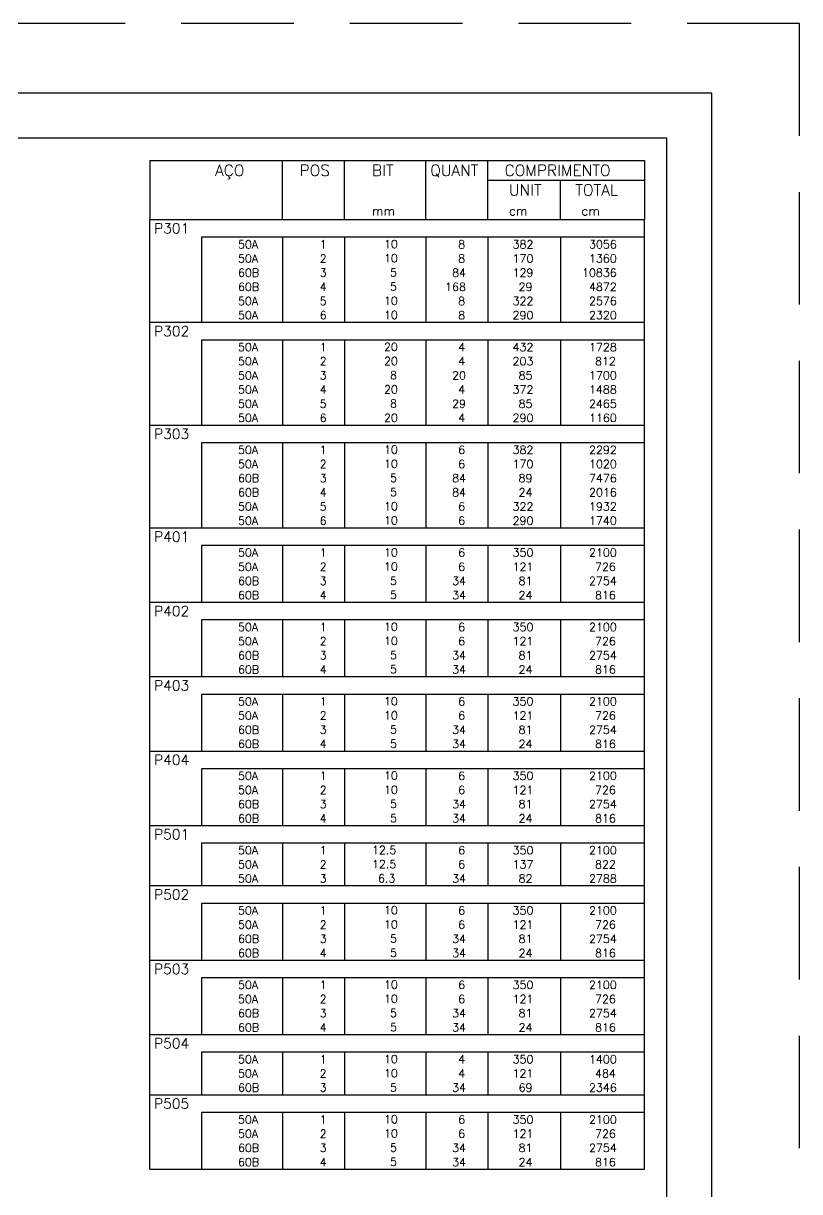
# Model space of a CAD drawing. Extents: x -1.9 to 86, y -1.2 to 61.3.
# Drawn here: x 68.79 to 86.05, y 35.34 to 61.31 of the extents above; entities that cross this region are included whole.
import ezdxf

# ---------------------------------------------------------------- set-up
doc = ezdxf.new("R2010")
doc.units = 0
doc.header["$MEASUREMENT"] = 0
doc.linetypes.add('HIDDEN', pattern=[0.375, 0.25, -0.125])
doc.layers.get('0').update_dxf_attribs({"linetype": 'CONTINUOUS'})
doc.layers.get('Defpoints').update_dxf_attribs({"linetype": 'CONTINUOUS'})
doc.layers.add('ARQ_FOLHA', color=7, linetype='CONTINUOUS')
doc.layers.add('PENA_02', color=2, linetype='CONTINUOUS')
doc.styles.get("Standard").update_dxf_attribs({"font": 'ROMANS.SHX'})

# ---------------------------------------------------------------- blocks, each defined once
blk = doc.blocks.new('FOLHA A1 - 841 X 594')
at = {"layer": 'ARQ_FOLHA', "color": 1}
for points in [[(-841, 0), (0, 0), (0, 594), (-841, 594)], [(-816, 10), (-10, 10), (-10, 584), (-816, 584)]]:
    blk.add_lwpolyline(points, close=True, dxfattribs=at)
at = {"layer": 'Defpoints', "color": 8, "linetype": 'HIDDEN', "ltscale": 100}
blk.add_lwpolyline([(-860.5, 609.5), (-860.5, -15.5), (19.5, -15.5), (19.5, 609.5)], close=True, dxfattribs=at)
blk = doc.blocks.new('*U23')
blk.add_blockref('FOLHA A1 - 841 X 594', (0, 0))

msp = doc.modelspace()

# ---------------------------------------------------------------- linework, layer by layer
at = {"layer": 'PENA_02', "linetype": 'Continuous'}
for p, q in [((71.6, 58.258), (71.6, 56.946)), ((71.6, 58.258), (82.6, 58.258)), ((74.55, 56.946), (74.55, 58.258)), ((75.93, 56.946), (75.93, 58.258)), ((77.74, 56.946), (77.74, 58.258)), ((79.12, 56.946), (79.12, 58.258)), ((82.6, 58.258), (82.6, 56.946)), ((79.12, 57.821), (82.6, 57.821)), ((80.73, 56.946), (80.73, 57.821)), ((71.6, 56.946), (82.6, 56.946)), ((71.6, 56.552), (71.6, 56.946)), ((71.6, 56.946), (82.6, 56.946)), ((82.6, 56.552), (82.6, 56.946)), ((71.6, 56.237), (71.6, 56.552)), ((82.6, 56.552), (72.75, 56.552)), ((72.75, 56.552), (72.75, 56.237)), ((74.55, 56.552), (74.55, 56.237)), ((75.93, 56.552), (75.93, 56.237)), ((77.74, 56.552), (77.74, 56.237)), ((79.12, 56.552), (79.12, 56.237)), ((80.73, 56.552), (80.73, 56.237)), ((82.6, 56.237), (82.6, 56.552)), ((71.6, 55.922), (71.6, 56.237)), ((72.75, 56.237), (72.75, 55.922)), ((74.55, 56.237), (74.55, 55.922)), ((75.93, 56.237), (75.93, 55.922)), ((77.74, 56.237), (77.74, 55.922)), ((79.12, 56.237), (79.12, 55.922)), ((80.73, 56.237), (80.73, 55.922)), ((82.6, 55.922), (82.6, 56.237)), ((71.6, 55.607), (71.6, 55.922)), ((72.75, 55.922), (72.75, 55.607)), ((74.55, 55.922), (74.55, 55.607)), ((75.93, 55.922), (75.93, 55.607)), ((77.74, 55.922), (77.74, 55.607)), ((79.12, 55.922), (79.12, 55.607)), ((80.73, 55.922), (80.73, 55.607)), ((82.6, 55.607), (82.6, 55.922)), ((71.6, 55.292), (71.6, 55.607)), ((72.75, 55.607), (72.75, 55.292)), ((74.55, 55.607), (74.55, 55.292)), ((75.93, 55.607), (75.93, 55.292)), ((77.74, 55.607), (77.74, 55.292)), ((79.12, 55.607), (79.12, 55.292)), ((80.73, 55.607), (80.73, 55.292)), ((82.6, 55.292), (82.6, 55.607)), ((71.6, 54.977), (71.6, 55.292)), ((72.75, 55.292), (72.75, 54.977)), ((74.55, 55.292), (74.55, 54.977)), ((75.93, 55.292), (75.93, 54.977)), ((77.74, 55.292), (77.74, 54.977)), ((79.12, 55.292), (79.12, 54.977)), ((80.73, 55.292), (80.73, 54.977)), ((82.6, 54.977), (82.6, 55.292)), ((71.6, 54.662), (71.6, 54.977)), ((72.75, 54.977), (72.75, 54.662)), ((74.55, 54.977), (74.55, 54.662)), ((75.93, 54.977), (75.93, 54.662)), ((77.74, 54.977), (77.74, 54.662)), ((79.12, 54.977), (79.12, 54.662)), ((80.73, 54.977), (80.73, 54.662)), ((82.6, 54.662), (82.6, 54.977)), ((71.6, 54.268), (71.6, 54.662)), ((71.6, 54.662), (82.6, 54.662)), ((82.6, 54.268), (82.6, 54.662)), ((71.6, 53.953), (71.6, 54.268)), ((82.6, 54.268), (72.75, 54.268)), ((72.75, 54.268), (72.75, 53.953)), ((74.55, 54.268), (74.55, 53.953)), ((75.93, 54.268), (75.93, 53.953)), ((77.74, 54.268), (77.74, 53.953)), ((79.12, 54.268), (79.12, 53.953)), ((80.73, 54.268), (80.73, 53.953)), ((82.6, 53.953), (82.6, 54.268)), ((71.6, 53.638), (71.6, 53.953)), ((72.75, 53.953), (72.75, 53.638)), ((74.55, 53.953), (74.55, 53.638)), ((75.93, 53.953), (75.93, 53.638)), ((77.74, 53.953), (77.74, 53.638)), ((79.12, 53.953), (79.12, 53.638)), ((80.73, 53.953), (80.73, 53.638)), ((82.6, 53.638), (82.6, 53.953)), ((71.6, 53.323), (71.6, 53.638)), ((72.75, 53.638), (72.75, 53.323)), ((74.55, 53.638), (74.55, 53.323)), ((75.93, 53.638), (75.93, 53.323)), ((77.74, 53.638), (77.74, 53.323)), ((79.12, 53.638), (79.12, 53.323)), ((80.73, 53.638), (80.73, 53.323)), ((82.6, 53.323), (82.6, 53.638)), ((71.6, 53.008), (71.6, 53.323)), ((72.75, 53.323), (72.75, 53.008)), ((74.55, 53.323), (74.55, 53.008)), ((75.93, 53.323), (75.93, 53.008)), ((77.74, 53.323), (77.74, 53.008)), ((79.12, 53.323), (79.12, 53.008)), ((80.73, 53.323), (80.73, 53.008)), ((82.6, 53.008), (82.6, 53.323)), ((71.6, 52.693), (71.6, 53.008)), ((72.75, 53.008), (72.75, 52.693)), ((74.55, 53.008), (74.55, 52.693)), ((75.93, 53.008), (75.93, 52.693)), ((77.74, 53.008), (77.74, 52.693)), ((79.12, 53.008), (79.12, 52.693)), ((80.73, 53.008), (80.73, 52.693)), ((82.6, 52.693), (82.6, 53.008)), ((71.6, 52.378), (71.6, 52.693)), ((72.75, 52.693), (72.75, 52.378)), ((74.55, 52.693), (74.55, 52.378)), ((75.93, 52.693), (75.93, 52.378)), ((77.74, 52.693), (77.74, 52.378)), ((79.12, 52.693), (79.12, 52.378)), ((80.73, 52.693), (80.73, 52.378)), ((82.6, 52.378), (82.6, 52.693)), ((71.6, 51.984), (71.6, 52.378)), ((71.6, 52.378), (82.6, 52.378)), ((82.6, 51.984), (82.6, 52.378)), ((71.6, 51.669), (71.6, 51.984)), ((82.6, 51.984), (72.75, 51.984)), ((72.75, 51.984), (72.75, 51.669)), ((74.55, 51.984), (74.55, 51.669)), ((75.93, 51.984), (75.93, 51.669)), ((77.74, 51.984), (77.74, 51.669)), ((79.12, 51.984), (79.12, 51.669)), ((80.73, 51.984), (80.73, 51.669)), ((82.6, 51.669), (82.6, 51.984)), ((71.6, 51.354), (71.6, 51.669)), ((72.75, 51.669), (72.75, 51.354)), ((74.55, 51.669), (74.55, 51.354)), ((75.93, 51.669), (75.93, 51.354)), ((77.74, 51.669), (77.74, 51.354)), ((79.12, 51.669), (79.12, 51.354)), ((80.73, 51.669), (80.73, 51.354)), ((82.6, 51.354), (82.6, 51.669)), ((71.6, 51.039), (71.6, 51.354)), ((72.75, 51.354), (72.75, 51.039)), ((74.55, 51.354), (74.55, 51.039)), ((75.93, 51.354), (75.93, 51.039)), ((77.74, 51.354), (77.74, 51.039)), ((79.12, 51.354), (79.12, 51.039)), ((80.73, 51.354), (80.73, 51.039)), ((82.6, 51.039), (82.6, 51.354)), ((71.6, 50.724), (71.6, 51.039)), ((72.75, 51.039), (72.75, 50.724)), ((74.55, 51.039), (74.55, 50.724)), ((75.93, 51.039), (75.93, 50.724)), ((77.74, 51.039), (77.74, 50.724)), ((79.12, 51.039), (79.12, 50.724)), ((80.73, 51.039), (80.73, 50.724)), ((82.6, 50.724), (82.6, 51.039)), ((71.6, 50.409), (71.6, 50.724)), ((72.75, 50.724), (72.75, 50.409)), ((74.55, 50.724), (74.55, 50.409)), ((75.93, 50.724), (75.93, 50.409)), ((77.74, 50.724), (77.74, 50.409)), ((79.12, 50.724), (79.12, 50.409)), ((80.73, 50.724), (80.73, 50.409)), ((82.6, 50.409), (82.6, 50.724)), ((71.6, 50.094), (71.6, 50.409)), ((72.75, 50.409), (72.75, 50.094)), ((74.55, 50.409), (74.55, 50.094)), ((75.93, 50.409), (75.93, 50.094)), ((77.74, 50.409), (77.74, 50.094)), ((79.12, 50.409), (79.12, 50.094)), ((80.73, 50.409), (80.73, 50.094)), ((82.6, 50.094), (82.6, 50.409)), ((71.6, 49.701), (71.6, 50.094)), ((71.6, 50.094), (82.6, 50.094)), ((82.6, 49.701), (82.6, 50.094)), ((71.6, 49.386), (71.6, 49.701)), ((82.6, 49.701), (72.75, 49.701)), ((72.75, 49.701), (72.75, 49.386)), ((74.55, 49.701), (74.55, 49.386)), ((75.93, 49.701), (75.93, 49.386)), ((77.74, 49.701), (77.74, 49.386)), ((79.12, 49.701), (79.12, 49.386)), ((80.73, 49.701), (80.73, 49.386)), ((82.6, 49.386), (82.6, 49.701)), ((71.6, 49.071), (71.6, 49.386)), ((72.75, 49.386), (72.75, 49.071)), ((74.55, 49.386), (74.55, 49.071)), ((75.93, 49.386), (75.93, 49.071)), ((77.74, 49.386), (77.74, 49.071)), ((79.12, 49.386), (79.12, 49.071)), ((80.73, 49.386), (80.73, 49.071)), ((82.6, 49.071), (82.6, 49.386)), ((71.6, 48.756), (71.6, 49.071)), ((72.75, 49.071), (72.75, 48.756)), ((74.55, 49.071), (74.55, 48.756)), ((75.93, 49.071), (75.93, 48.756)), ((77.74, 49.071), (77.74, 48.756)), ((79.12, 49.071), (79.12, 48.756)), ((80.73, 49.071), (80.73, 48.756)), ((82.6, 48.756), (82.6, 49.071)), ((71.6, 48.441), (71.6, 48.756)), ((72.75, 48.756), (72.75, 48.441)), ((74.55, 48.756), (74.55, 48.441)), ((75.93, 48.756), (75.93, 48.441)), ((77.74, 48.756), (77.74, 48.441)), ((79.12, 48.756), (79.12, 48.441)), ((80.73, 48.756), (80.73, 48.441)), ((82.6, 48.441), (82.6, 48.756)), ((71.6, 48.047), (71.6, 48.441)), ((71.6, 48.441), (82.6, 48.441)), ((82.6, 48.047), (82.6, 48.441)), ((71.6, 47.732), (71.6, 48.047)), ((82.6, 48.047), (72.75, 48.047)), ((72.75, 48.047), (72.75, 47.732)), ((74.55, 48.047), (74.55, 47.732)), ((75.93, 48.047), (75.93, 47.732)), ((77.74, 48.047), (77.74, 47.732)), ((79.12, 48.047), (79.12, 47.732)), ((80.73, 48.047), (80.73, 47.732)), ((82.6, 47.732), (82.6, 48.047)), ((71.6, 47.417), (71.6, 47.732)), ((72.75, 47.732), (72.75, 47.417)), ((74.55, 47.732), (74.55, 47.417)), ((75.93, 47.732), (75.93, 47.417)), ((77.74, 47.732), (77.74, 47.417)), ((79.12, 47.732), (79.12, 47.417)), ((80.73, 47.732), (80.73, 47.417)), ((82.6, 47.417), (82.6, 47.732)), ((71.6, 47.102), (71.6, 47.417)), ((72.75, 47.417), (72.75, 47.102)), ((74.55, 47.417), (74.55, 47.102)), ((75.93, 47.417), (75.93, 47.102)), ((77.74, 47.417), (77.74, 47.102)), ((79.12, 47.417), (79.12, 47.102)), ((80.73, 47.417), (80.73, 47.102)), ((82.6, 47.102), (82.6, 47.417)), ((71.6, 46.787), (71.6, 47.102)), ((72.75, 47.102), (72.75, 46.787)), ((74.55, 47.102), (74.55, 46.787)), ((75.93, 47.102), (75.93, 46.787)), ((77.74, 47.102), (77.74, 46.787)), ((79.12, 47.102), (79.12, 46.787)), ((80.73, 47.102), (80.73, 46.787)), ((82.6, 46.787), (82.6, 47.102)), ((71.6, 46.393), (71.6, 46.787)), ((71.6, 46.787), (82.6, 46.787)), ((82.6, 46.393), (82.6, 46.787)), ((71.6, 46.078), (71.6, 46.393)), ((82.6, 46.393), (72.75, 46.393)), ((72.75, 46.393), (72.75, 46.078)), ((74.55, 46.393), (74.55, 46.078)), ((75.93, 46.393), (75.93, 46.078)), ((77.74, 46.393), (77.74, 46.078)), ((79.12, 46.393), (79.12, 46.078)), ((80.73, 46.393), (80.73, 46.078)), ((82.6, 46.078), (82.6, 46.393)), ((71.6, 45.763), (71.6, 46.078)), ((72.75, 46.078), (72.75, 45.763)), ((74.55, 46.078), (74.55, 45.763)), ((75.93, 46.078), (75.93, 45.763)), ((77.74, 46.078), (77.74, 45.763)), ((79.12, 46.078), (79.12, 45.763)), ((80.73, 46.078), (80.73, 45.763)), ((82.6, 45.763), (82.6, 46.078)), ((71.6, 45.448), (71.6, 45.763)), ((72.75, 45.763), (72.75, 45.448)), ((74.55, 45.763), (74.55, 45.448)), ((75.93, 45.763), (75.93, 45.448)), ((77.74, 45.763), (77.74, 45.448)), ((79.12, 45.763), (79.12, 45.448)), ((80.73, 45.763), (80.73, 45.448)), ((82.6, 45.448), (82.6, 45.763)), ((71.6, 45.133), (71.6, 45.448)), ((72.75, 45.448), (72.75, 45.133)), ((74.55, 45.448), (74.55, 45.133)), ((75.93, 45.448), (75.93, 45.133)), ((77.74, 45.448), (77.74, 45.133)), ((79.12, 45.448), (79.12, 45.133)), ((80.73, 45.448), (80.73, 45.133)), ((82.6, 45.133), (82.6, 45.448)), ((71.6, 44.739), (71.6, 45.133)), ((71.6, 45.133), (82.6, 45.133)), ((82.6, 44.739), (82.6, 45.133)), ((71.6, 44.424), (71.6, 44.739)), ((82.6, 44.739), (72.75, 44.739)), ((72.75, 44.739), (72.75, 44.424)), ((74.55, 44.739), (74.55, 44.424)), ((75.93, 44.739), (75.93, 44.424)), ((77.74, 44.739), (77.74, 44.424)), ((79.12, 44.739), (79.12, 44.424)), ((80.73, 44.739), (80.73, 44.424)), ((82.6, 44.424), (82.6, 44.739)), ((71.6, 44.109), (71.6, 44.424)), ((72.75, 44.424), (72.75, 44.109)), ((74.55, 44.424), (74.55, 44.109)), ((75.93, 44.424), (75.93, 44.109)), ((77.74, 44.424), (77.74, 44.109)), ((79.12, 44.424), (79.12, 44.109)), ((80.73, 44.424), (80.73, 44.109)), ((82.6, 44.109), (82.6, 44.424)), ((71.6, 43.794), (71.6, 44.109)), ((72.75, 44.109), (72.75, 43.794)), ((74.55, 44.109), (74.55, 43.794)), ((75.93, 44.109), (75.93, 43.794)), ((77.74, 44.109), (77.74, 43.794)), ((79.12, 44.109), (79.12, 43.794)), ((80.73, 44.109), (80.73, 43.794)), ((82.6, 43.794), (82.6, 44.109)), ((71.6, 43.479), (71.6, 43.794)), ((72.75, 43.794), (72.75, 43.479)), ((74.55, 43.794), (74.55, 43.479)), ((75.93, 43.794), (75.93, 43.479)), ((77.74, 43.794), (77.74, 43.479)), ((79.12, 43.794), (79.12, 43.479)), ((80.73, 43.794), (80.73, 43.479)), ((82.6, 43.479), (82.6, 43.794)), ((71.6, 43.086), (71.6, 43.479)), ((71.6, 43.479), (82.6, 43.479)), ((82.6, 43.086), (82.6, 43.479)), ((71.6, 42.771), (71.6, 43.086)), ((82.6, 43.086), (72.75, 43.086)), ((72.75, 43.086), (72.75, 42.771)), ((74.55, 43.086), (74.55, 42.771)), ((75.93, 43.086), (75.93, 42.771)), ((77.74, 43.086), (77.74, 42.771)), ((79.12, 43.086), (79.12, 42.771)), ((80.73, 43.086), (80.73, 42.771)), ((82.6, 42.771), (82.6, 43.086)), ((71.6, 42.456), (71.6, 42.771)), ((72.75, 42.771), (72.75, 42.456)), ((74.55, 42.771), (74.55, 42.456)), ((75.93, 42.771), (75.93, 42.456)), ((77.74, 42.771), (77.74, 42.456)), ((79.12, 42.771), (79.12, 42.456)), ((80.73, 42.771), (80.73, 42.456)), ((82.6, 42.456), (82.6, 42.771)), ((71.6, 42.141), (71.6, 42.456)), ((72.75, 42.456), (72.75, 42.141)), ((74.55, 42.456), (74.55, 42.141)), ((75.93, 42.456), (75.93, 42.141)), ((77.74, 42.456), (77.74, 42.141)), ((79.12, 42.456), (79.12, 42.141)), ((80.73, 42.456), (80.73, 42.141)), ((82.6, 42.141), (82.6, 42.456)), ((71.6, 41.747), (71.6, 42.141)), ((71.6, 42.141), (82.6, 42.141)), ((82.6, 41.747), (82.6, 42.141)), ((71.6, 41.432), (71.6, 41.747)), ((82.6, 41.747), (72.75, 41.747)), ((72.75, 41.747), (72.75, 41.432)), ((74.55, 41.747), (74.55, 41.432)), ((75.93, 41.747), (75.93, 41.432)), ((77.74, 41.747), (77.74, 41.432)), ((79.12, 41.747), (79.12, 41.432)), ((80.73, 41.747), (80.73, 41.432)), ((82.6, 41.432), (82.6, 41.747)), ((71.6, 41.117), (71.6, 41.432)), ((72.75, 41.432), (72.75, 41.117)), ((74.55, 41.432), (74.55, 41.117)), ((75.93, 41.432), (75.93, 41.117)), ((77.74, 41.432), (77.74, 41.117)), ((79.12, 41.432), (79.12, 41.117)), ((80.73, 41.432), (80.73, 41.117)), ((82.6, 41.117), (82.6, 41.432)), ((71.6, 40.802), (71.6, 41.117)), ((72.75, 41.117), (72.75, 40.802)), ((74.55, 41.117), (74.55, 40.802)), ((75.93, 41.117), (75.93, 40.802)), ((77.74, 41.117), (77.74, 40.802)), ((79.12, 41.117), (79.12, 40.802)), ((80.73, 41.117), (80.73, 40.802)), ((82.6, 40.802), (82.6, 41.117)), ((71.6, 40.487), (71.6, 40.802)), ((72.75, 40.802), (72.75, 40.487)), ((74.55, 40.802), (74.55, 40.487)), ((75.93, 40.802), (75.93, 40.487)), ((77.74, 40.802), (77.74, 40.487)), ((79.12, 40.802), (79.12, 40.487)), ((80.73, 40.802), (80.73, 40.487)), ((82.6, 40.487), (82.6, 40.802)), ((71.6, 40.093), (71.6, 40.487)), ((71.6, 40.487), (82.6, 40.487)), ((82.6, 40.093), (82.6, 40.487)), ((71.6, 39.778), (71.6, 40.093)), ((82.6, 40.093), (72.75, 40.093)), ((72.75, 40.093), (72.75, 39.778)), ((74.55, 40.093), (74.55, 39.778)), ((75.93, 40.093), (75.93, 39.778)), ((77.74, 40.093), (77.74, 39.778)), ((79.12, 40.093), (79.12, 39.778)), ((80.73, 40.093), (80.73, 39.778)), ((82.6, 39.778), (82.6, 40.093)), ((71.6, 39.463), (71.6, 39.778)), ((72.75, 39.778), (72.75, 39.463)), ((74.55, 39.778), (74.55, 39.463)), ((75.93, 39.778), (75.93, 39.463)), ((77.74, 39.778), (77.74, 39.463)), ((79.12, 39.778), (79.12, 39.463)), ((80.73, 39.778), (80.73, 39.463)), ((82.6, 39.463), (82.6, 39.778)), ((71.6, 39.148), (71.6, 39.463)), ((72.75, 39.463), (72.75, 39.148)), ((74.55, 39.463), (74.55, 39.148)), ((75.93, 39.463), (75.93, 39.148)), ((77.74, 39.463), (77.74, 39.148)), ((79.12, 39.463), (79.12, 39.148)), ((80.73, 39.463), (80.73, 39.148)), ((82.6, 39.148), (82.6, 39.463)), ((71.6, 38.833), (71.6, 39.148)), ((72.75, 39.148), (72.75, 38.833)), ((74.55, 39.148), (74.55, 38.833)), ((75.93, 39.148), (75.93, 38.833)), ((77.74, 39.148), (77.74, 38.833)), ((79.12, 39.148), (79.12, 38.833)), ((80.73, 39.148), (80.73, 38.833)), ((82.6, 38.833), (82.6, 39.148)), ((71.6, 38.439), (71.6, 38.833)), ((71.6, 38.833), (82.6, 38.833)), ((82.6, 38.439), (82.6, 38.833)), ((71.6, 38.124), (71.6, 38.439)), ((82.6, 38.439), (72.75, 38.439)), ((72.75, 38.439), (72.75, 38.124)), ((74.55, 38.439), (74.55, 38.124)), ((75.93, 38.439), (75.93, 38.124)), ((77.74, 38.439), (77.74, 38.124)), ((79.12, 38.439), (79.12, 38.124)), ((80.73, 38.439), (80.73, 38.124)), ((82.6, 38.124), (82.6, 38.439)), ((71.6, 37.809), (71.6, 38.124)), ((72.75, 38.124), (72.75, 37.809)), ((74.55, 38.124), (74.55, 37.809)), ((75.93, 38.124), (75.93, 37.809)), ((77.74, 38.124), (77.74, 37.809)), ((79.12, 38.124), (79.12, 37.809)), ((80.73, 38.124), (80.73, 37.809)), ((82.6, 37.809), (82.6, 38.124)), ((71.6, 37.494), (71.6, 37.809)), ((72.75, 37.809), (72.75, 37.494)), ((74.55, 37.809), (74.55, 37.494)), ((75.93, 37.809), (75.93, 37.494)), ((77.74, 37.809), (77.74, 37.494)), ((79.12, 37.809), (79.12, 37.494)), ((80.73, 37.809), (80.73, 37.494)), ((82.6, 37.494), (82.6, 37.809)), ((71.6, 37.101), (71.6, 37.494)), ((71.6, 37.494), (82.6, 37.494)), ((82.6, 37.101), (82.6, 37.494)), ((71.6, 36.786), (71.6, 37.101)), ((82.6, 37.101), (72.75, 37.101)), ((72.75, 37.101), (72.75, 36.786)), ((74.55, 37.101), (74.55, 36.786)), ((75.93, 37.101), (75.93, 36.786)), ((77.74, 37.101), (77.74, 36.786)), ((79.12, 37.101), (79.12, 36.786)), ((80.73, 37.101), (80.73, 36.786)), ((82.6, 36.786), (82.6, 37.101)), ((71.6, 36.471), (71.6, 36.786)), ((72.75, 36.786), (72.75, 36.471)), ((74.55, 36.786), (74.55, 36.471)), ((75.93, 36.786), (75.93, 36.471)), ((77.74, 36.786), (77.74, 36.471)), ((79.12, 36.786), (79.12, 36.471)), ((80.73, 36.786), (80.73, 36.471)), ((82.6, 36.471), (82.6, 36.786)), ((71.6, 36.156), (71.6, 36.471)), ((72.75, 36.471), (72.75, 36.156)), ((74.55, 36.471), (74.55, 36.156)), ((75.93, 36.471), (75.93, 36.156)), ((77.74, 36.471), (77.74, 36.156)), ((79.12, 36.471), (79.12, 36.156)), ((80.73, 36.471), (80.73, 36.156)), ((82.6, 36.156), (82.6, 36.471)), ((71.6, 35.841), (71.6, 36.156)), ((72.75, 36.156), (72.75, 35.841)), ((74.55, 36.156), (74.55, 35.841)), ((75.93, 36.156), (75.93, 35.841)), ((77.74, 36.156), (77.74, 35.841)), ((79.12, 36.156), (79.12, 35.841)), ((80.73, 36.156), (80.73, 35.841)), ((82.6, 35.841), (82.6, 36.156)), ((71.6, 35.841), (82.6, 35.841))]:
    msp.add_line(p, q, dxfattribs=at)

# ---------------------------------------------------------------- block references
at = {"xscale": 0.09999999999999938, "yscale": 0.09999999999999938, "zscale": 0.09999999999999938}
msp.add_blockref('*U23', (84.1, 0.356), dxfattribs=at)

# ---------------------------------------------------------------- texts
at = {"layer": 'PENA_02', "linetype": 'Continuous'}
for s, height, p in [('AÇO', 0.25, (73.05, 57.914)), ('POS', 0.25, (74.93, 57.914)), ('BIT', 0.25, (76.54, 57.914)), ('QUANT', 0.25, (77.836, 57.914)), ('COMPRIMENTO', 0.25, (79.489, 57.914)), ('UNIT', 0.25, (79.587, 57.477)), ('TOTAL', 0.25, (81.059, 57.477)), ('mm', 0.2, (76.54, 57.039)), ('cm', 0.2, (79.587, 57.039)), ('cm', 0.2, (81.197, 57.039)), ('P301', 0.225, (71.696, 56.636)), ('     50A', 0.18, (72.89, 56.304)), ('  1', 0.18, (75.13, 56.304)), ('     10', 0.18, (76.137, 56.31)), ('    8', 0.18, (77.92, 56.304)), ('    382', 0.18, (79.13, 56.304)), ('   3056', 0.18, (80.964, 56.304)), ('     50A', 0.18, (72.89, 55.989)), ('  2', 0.18, (75.13, 55.989)), ('     10', 0.18, (76.137, 55.995)), ('    8', 0.18, (77.92, 55.989)), ('    170', 0.18, (79.13, 55.989)), ('   1360', 0.18, (80.964, 55.989)), ('     60B', 0.18, (72.89, 55.674)), ('  3', 0.18, (75.13, 55.674)), ('      5', 0.18, (76.137, 55.68)), ('   84', 0.18, (77.92, 55.674)), ('    129', 0.18, (79.13, 55.674)), ('  10836', 0.18, (80.964, 55.674)), ('     60B', 0.18, (72.89, 55.359)), ('  4', 0.18, (75.13, 55.359)), ('      5', 0.18, (76.137, 55.365)), ('  168', 0.18, (77.92, 55.359)), ('     29', 0.18, (79.13, 55.359)), ('   4872', 0.18, (80.964, 55.359)), ('     50A', 0.18, (72.89, 55.044)), ('  5', 0.18, (75.13, 55.044)), ('     10', 0.18, (76.137, 55.05)), ('    8', 0.18, (77.92, 55.044)), ('    322', 0.18, (79.13, 55.044)), ('   2576', 0.18, (80.964, 55.044)), ('     50A', 0.18, (72.89, 54.729)), ('  6', 0.18, (75.13, 54.729)), ('     10', 0.18, (76.137, 54.735)), ('    8', 0.18, (77.92, 54.729)), ('    290', 0.18, (79.13, 54.729)), ('   2320', 0.18, (80.964, 54.729)), ('P302', 0.225, (71.696, 54.352)), ('     50A', 0.18, (72.89, 54.021)), ('  1', 0.18, (75.13, 54.021)), ('     20', 0.18, (76.137, 54.026)), ('    4', 0.18, (77.92, 54.021)), ('    432', 0.18, (79.13, 54.021)), ('   1728', 0.18, (80.964, 54.021)), ('     50A', 0.18, (72.89, 53.706)), ('  2', 0.18, (75.13, 53.706)), ('     20', 0.18, (76.137, 53.711)), ('    4', 0.18, (77.92, 53.706)), ('    203', 0.18, (79.13, 53.706)), ('    812', 0.18, (80.964, 53.706)), ('     50A', 0.18, (72.89, 53.391)), ('  3', 0.18, (75.13, 53.391)), ('      8', 0.18, (76.137, 53.396)), ('   20', 0.18, (77.92, 53.391)), ('     85', 0.18, (79.13, 53.391)), ('   1700', 0.18, (80.964, 53.391)), ('     50A', 0.18, (72.89, 53.076)), ('  4', 0.18, (75.13, 53.076)), ('     20', 0.18, (76.137, 53.081)), ('    4', 0.18, (77.92, 53.076)), ('    372', 0.18, (79.13, 53.076)), ('   1488', 0.18, (80.964, 53.076)), ('     50A', 0.18, (72.89, 52.761)), ('  5', 0.18, (75.13, 52.761)), ('      8', 0.18, (76.137, 52.766)), ('   29', 0.18, (77.92, 52.761)), ('     85', 0.18, (79.13, 52.761)), ('   2465', 0.18, (80.964, 52.761)), ('     50A', 0.18, (72.89, 52.446)), ('  6', 0.18, (75.13, 52.446)), ('     20', 0.18, (76.137, 52.451)), ('    4', 0.18, (77.92, 52.446)), ('    290', 0.18, (79.13, 52.446)), ('   1160', 0.18, (80.964, 52.446)), ('P303', 0.225, (71.696, 52.069)), ('     50A', 0.18, (72.89, 51.737)), ('  1', 0.18, (75.13, 51.737)), ('     10', 0.18, (76.137, 51.742)), ('    6', 0.18, (77.92, 51.737)), ('    382', 0.18, (79.13, 51.737)), ('   2292', 0.18, (80.964, 51.737)), ('     50A', 0.18, (72.89, 51.422)), ('  2', 0.18, (75.13, 51.422)), ('     10', 0.18, (76.137, 51.427)), ('    6', 0.18, (77.92, 51.422)), ('    170', 0.18, (79.13, 51.422)), ('   1020', 0.18, (80.964, 51.422)), ('     60B', 0.18, (72.89, 51.107)), ('  3', 0.18, (75.13, 51.107)), ('      5', 0.18, (76.137, 51.112)), ('   84', 0.18, (77.92, 51.107)), ('     89', 0.18, (79.13, 51.107)), ('   7476', 0.18, (80.964, 51.107)), ('     60B', 0.18, (72.89, 50.792)), ('  4', 0.18, (75.13, 50.792)), ('      5', 0.18, (76.137, 50.797)), ('   84', 0.18, (77.92, 50.792)), ('     24', 0.18, (79.13, 50.792)), ('   2016', 0.18, (80.964, 50.792)), ('     50A', 0.18, (72.89, 50.477)), ('  5', 0.18, (75.13, 50.477)), ('     10', 0.18, (76.137, 50.482)), ('    6', 0.18, (77.92, 50.477)), ('    322', 0.18, (79.13, 50.477)), ('   1932', 0.18, (80.964, 50.477)), ('     50A', 0.18, (72.89, 50.162)), ('  6', 0.18, (75.13, 50.162)), ('     10', 0.18, (76.137, 50.167)), ('    6', 0.18, (77.92, 50.162)), ('    290', 0.18, (79.13, 50.162)), ('   1740', 0.18, (80.964, 50.162)), ('P401', 0.225, (71.696, 49.785)), ('     50A', 0.18, (72.89, 49.453)), ('  1', 0.18, (75.13, 49.453)), ('     10', 0.18, (76.137, 49.458)), ('    6', 0.18, (77.92, 49.453)), ('    350', 0.18, (79.13, 49.453)), ('   2100', 0.18, (80.964, 49.453)), ('     50A', 0.18, (72.89, 49.138)), ('  2', 0.18, (75.13, 49.138)), ('     10', 0.18, (76.137, 49.143)), ('    6', 0.18, (77.92, 49.138)), ('    121', 0.18, (79.13, 49.138)), ('    726', 0.18, (80.964, 49.138)), ('     60B', 0.18, (72.89, 48.823)), ('  3', 0.18, (75.13, 48.823)), ('      5', 0.18, (76.137, 48.828)), ('   34', 0.18, (77.92, 48.823)), ('     81', 0.18, (79.13, 48.823)), ('   2754', 0.18, (80.964, 48.823)), ('     60B', 0.18, (72.89, 48.508)), ('  4', 0.18, (75.13, 48.508)), ('      5', 0.18, (76.137, 48.513)), ('   34', 0.18, (77.92, 48.508)), ('     24', 0.18, (79.13, 48.508)), ('    816', 0.18, (80.964, 48.508)), ('P402', 0.225, (71.696, 48.131)), ('     50A', 0.18, (72.89, 47.799)), ('  1', 0.18, (75.13, 47.799)), ('     10', 0.18, (76.137, 47.805)), ('    6', 0.18, (77.92, 47.799)), ('    350', 0.18, (79.13, 47.799)), ('   2100', 0.18, (80.964, 47.799)), ('     50A', 0.18, (72.89, 47.484)), ('  2', 0.18, (75.13, 47.484)), ('     10', 0.18, (76.137, 47.49)), ('    6', 0.18, (77.92, 47.484)), ('    121', 0.18, (79.13, 47.484)), ('    726', 0.18, (80.964, 47.484)), ('     60B', 0.18, (72.89, 47.169)), ('  3', 0.18, (75.13, 47.169)), ('      5', 0.18, (76.137, 47.175)), ('   34', 0.18, (77.92, 47.169)), ('     81', 0.18, (79.13, 47.169)), ('   2754', 0.18, (80.964, 47.169)), ('     60B', 0.18, (72.89, 46.854)), ('  4', 0.18, (75.13, 46.854)), ('      5', 0.18, (76.137, 46.86)), ('   34', 0.18, (77.92, 46.854)), ('     24', 0.18, (79.13, 46.854)), ('    816', 0.18, (80.964, 46.854)), ('P403', 0.225, (71.696, 46.477)), ('     50A', 0.18, (72.89, 46.146)), ('  1', 0.18, (75.13, 46.146)), ('     10', 0.18, (76.137, 46.151)), ('    6', 0.18, (77.92, 46.146)), ('    350', 0.18, (79.13, 46.146)), ('   2100', 0.18, (80.964, 46.146)), ('     50A', 0.18, (72.89, 45.831)), ('  2', 0.18, (75.13, 45.831)), ('     10', 0.18, (76.137, 45.836)), ('    6', 0.18, (77.92, 45.831)), ('    121', 0.18, (79.13, 45.831)), ('    726', 0.18, (80.964, 45.831)), ('      5', 0.18, (76.137, 45.521)), ('     60B', 0.18, (72.89, 45.516)), ('  3', 0.18, (75.13, 45.516)), ('   34', 0.18, (77.92, 45.516)), ('     81', 0.18, (79.13, 45.516)), ('   2754', 0.18, (80.964, 45.516)), ('     60B', 0.18, (72.89, 45.201)), ('  4', 0.18, (75.13, 45.201)), ('      5', 0.18, (76.137, 45.206)), ('   34', 0.18, (77.92, 45.201)), ('     24', 0.18, (79.13, 45.201)), ('    816', 0.18, (80.964, 45.201)), ('P404', 0.225, (71.696, 44.824)), ('     50A', 0.18, (72.89, 44.492)), ('  1', 0.18, (75.13, 44.492)), ('     10', 0.18, (76.137, 44.497)), ('    6', 0.18, (77.92, 44.492)), ('    350', 0.18, (79.13, 44.492)), ('   2100', 0.18, (80.964, 44.492)), ('     50A', 0.18, (72.89, 44.177)), ('  2', 0.18, (75.13, 44.177)), ('     10', 0.18, (76.137, 44.182)), ('    6', 0.18, (77.92, 44.177)), ('    121', 0.18, (79.13, 44.177)), ('    726', 0.18, (80.964, 44.177)), ('     60B', 0.18, (72.89, 43.862)), ('  3', 0.18, (75.13, 43.862)), ('      5', 0.18, (76.137, 43.867)), ('   34', 0.18, (77.92, 43.862)), ('     81', 0.18, (79.13, 43.862)), ('   2754', 0.18, (80.964, 43.862)), ('     60B', 0.18, (72.89, 43.547)), ('  4', 0.18, (75.13, 43.547)), ('      5', 0.18, (76.137, 43.552)), ('   34', 0.18, (77.92, 43.547)), ('     24', 0.18, (79.13, 43.547)), ('    816', 0.18, (80.964, 43.547)), ('P501', 0.225, (71.696, 43.17)), ('     50A', 0.18, (72.89, 42.838)), ('  1', 0.18, (75.13, 42.838)), ('   12.5', 0.18, (76.137, 42.843)), ('    6', 0.18, (77.92, 42.838)), ('    350', 0.18, (79.13, 42.838)), ('   2100', 0.18, (80.964, 42.838)), ('     50A', 0.18, (72.89, 42.523)), ('  2', 0.18, (75.13, 42.523)), ('   12.5', 0.18, (76.137, 42.528)), ('    6', 0.18, (77.92, 42.523)), ('    137', 0.18, (79.13, 42.523)), ('    822', 0.18, (80.964, 42.523)), ('     50A', 0.18, (72.89, 42.208)), ('  3', 0.18, (75.13, 42.208)), ('    6.3', 0.18, (76.137, 42.213)), ('   34', 0.18, (77.92, 42.208)), ('     82', 0.18, (79.13, 42.208)), ('   2788', 0.18, (80.964, 42.208)), ('P502', 0.225, (71.696, 41.831)), ('     50A', 0.18, (72.89, 41.499)), ('  1', 0.18, (75.13, 41.499)), ('     10', 0.18, (76.137, 41.505)), ('    6', 0.18, (77.92, 41.499)), ('    350', 0.18, (79.13, 41.499)), ('   2100', 0.18, (80.964, 41.499)), ('     50A', 0.18, (72.89, 41.184)), ('  2', 0.18, (75.13, 41.184)), ('     10', 0.18, (76.137, 41.19)), ('    6', 0.18, (77.92, 41.184)), ('    121', 0.18, (79.13, 41.184)), ('    726', 0.18, (80.964, 41.184)), ('     60B', 0.18, (72.89, 40.869)), ('  3', 0.18, (75.13, 40.869)), ('      5', 0.18, (76.137, 40.875)), ('   34', 0.18, (77.92, 40.869)), ('     81', 0.18, (79.13, 40.869)), ('   2754', 0.18, (80.964, 40.869)), ('     60B', 0.18, (72.89, 40.554)), ('  4', 0.18, (75.13, 40.554)), ('      5', 0.18, (76.137, 40.56)), ('   34', 0.18, (77.92, 40.554)), ('     24', 0.18, (79.13, 40.554)), ('    816', 0.18, (80.964, 40.554)), ('P503', 0.225, (71.696, 40.177)), ('     50A', 0.18, (72.89, 39.846)), ('  1', 0.18, (75.13, 39.846)), ('     10', 0.18, (76.137, 39.851)), ('    6', 0.18, (77.92, 39.846)), ('    350', 0.18, (79.13, 39.846)), ('   2100', 0.18, (80.964, 39.846)), ('     50A', 0.18, (72.89, 39.531)), ('  2', 0.18, (75.13, 39.531)), ('     10', 0.18, (76.137, 39.536)), ('    6', 0.18, (77.92, 39.531)), ('    121', 0.18, (79.13, 39.531)), ('    726', 0.18, (80.964, 39.531)), ('     60B', 0.18, (72.89, 39.216)), ('  3', 0.18, (75.13, 39.216)), ('      5', 0.18, (76.137, 39.221)), ('   34', 0.18, (77.92, 39.216)), ('     81', 0.18, (79.13, 39.216)), ('   2754', 0.18, (80.964, 39.216)), ('     60B', 0.18, (72.89, 38.901)), ('  4', 0.18, (75.13, 38.901)), ('      5', 0.18, (76.137, 38.906)), ('   34', 0.18, (77.92, 38.901)), ('     24', 0.18, (79.13, 38.901)), ('    816', 0.18, (80.964, 38.901)), ('P504', 0.225, (71.696, 38.524)), ('     50A', 0.18, (72.89, 38.192)), ('  1', 0.18, (75.13, 38.192)), ('     10', 0.18, (76.137, 38.197)), ('    4', 0.18, (77.92, 38.192)), ('    350', 0.18, (79.13, 38.192)), ('   1400', 0.18, (80.964, 38.192)), ('     50A', 0.18, (72.89, 37.877)), ('  2', 0.18, (75.13, 37.877)), ('     10', 0.18, (76.137, 37.882)), ('    4', 0.18, (77.92, 37.877)), ('    121', 0.18, (79.13, 37.877)), ('    484', 0.18, (80.964, 37.877)), ('     60B', 0.18, (72.89, 37.562)), ('  3', 0.18, (75.13, 37.562)), ('      5', 0.18, (76.137, 37.567)), ('   34', 0.18, (77.92, 37.562)), ('     69', 0.18, (79.13, 37.562)), ('   2346', 0.18, (80.964, 37.562)), ('P505', 0.225, (71.696, 37.185)), ('     50A', 0.18, (72.89, 36.853)), ('  1', 0.18, (75.13, 36.853)), ('     10', 0.18, (76.137, 36.858)), ('    6', 0.18, (77.92, 36.853)), ('    350', 0.18, (79.13, 36.853)), ('   2100', 0.18, (80.964, 36.853)), ('     50A', 0.18, (72.89, 36.538)), ('  2', 0.18, (75.13, 36.538)), ('     10', 0.18, (76.137, 36.543)), ('    6', 0.18, (77.92, 36.538)), ('    121', 0.18, (79.13, 36.538)), ('    726', 0.18, (80.964, 36.538)), ('     60B', 0.18, (72.89, 36.223)), ('  3', 0.18, (75.13, 36.223)), ('      5', 0.18, (76.137, 36.228)), ('   34', 0.18, (77.92, 36.223)), ('     81', 0.18, (79.13, 36.223)), ('   2754', 0.18, (80.964, 36.223)), ('      5', 0.18, (76.137, 35.913)), ('     60B', 0.18, (72.89, 35.908)), ('  4', 0.18, (75.13, 35.908)), ('   34', 0.18, (77.92, 35.908)), ('     24', 0.18, (79.13, 35.908)), ('    816', 0.18, (80.964, 35.908))]:
    msp.add_text(s, height=height, dxfattribs=at).set_placement(p)

doc.saveas('drawing.dxf')
